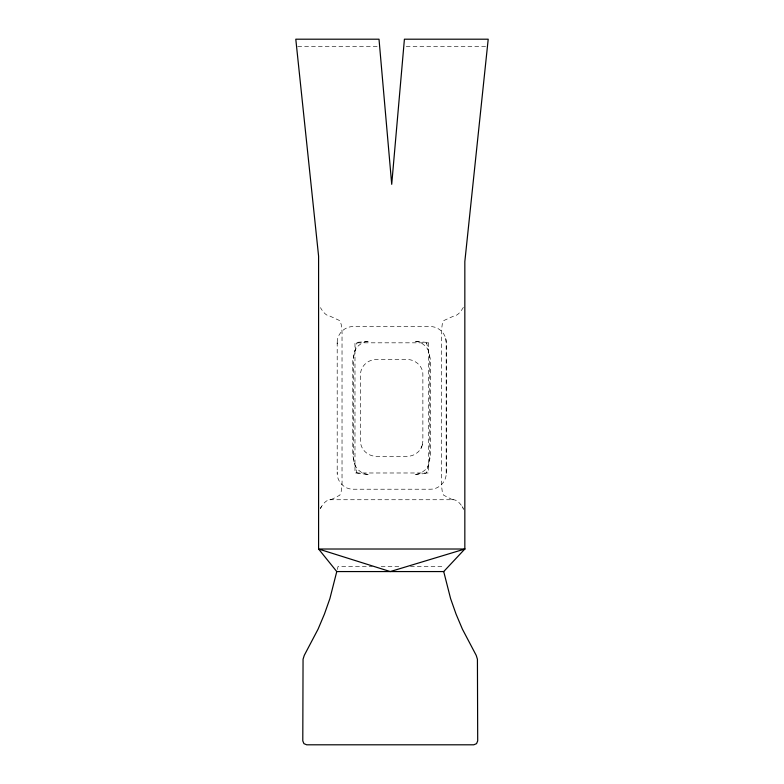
<?xml version="1.0" encoding="UTF-8"?>
<svg xmlns="http://www.w3.org/2000/svg" width="784" height="784" viewBox="0 0 784 784"><rect width="100%" height="100%" fill="white"/><g stroke="black" fill="none" stroke-linecap="round" stroke-linejoin="round"><path stroke-width="0.59" stroke-dasharray="3.92 2.94" d="M337.198 472.791L337.198 471.919M337.198 343.833L337.198 343.01M446.233 473.448L446.233 342.353C446.282 333.935 438.932 326.536 430.504 326.585L352.927 326.585C344.431 326.536 337.061 334.033 337.198 342.51M445.694 338.276L446.233 342.52L446.233 473.281C446.37 481.768 439.001 489.275 430.504 489.216L352.927 489.216C344.431 489.275 337.061 481.778 337.198 473.291M422.341 445.038L422.87 440.951L422.87 374.85C423.223 367.206 416.51 359.817 407.337 359.425L376.085 359.425C366.922 359.817 360.209 367.196 360.552 374.84L360.552 440.961C360.209 448.605 366.922 455.984 376.085 456.376L407.337 456.376C412.874 456.278 418.088 453.24 420.92 448.487C424.938 438.717 421.175 447.889 420.92 448.487M337.287 569.527L338.061 566.479L372.4 566.479M320.323 508.689L321.469 506.552A165.806 31.634 -90 0 1 330.966 499.751M320.46 508.238L321.469 506.552M426.192 343.363L426.584 342.824L430.641 360.493L430.641 455.308L426.584 472.987L426.192 472.438M357.23 472.448L356.847 472.987L352.78 455.308L352.78 360.483L356.847 342.824L357.23 343.363M330.966 499.731L339.815 495.194L341.187 491.539L341.971 485.022A12.956 2.47 -90 0 0 342.03 479.367L342.03 336.473A12.956 2.47 -90 0 0 341.971 330.819L341.187 324.302L339.815 320.646L329.897 316.099A164.983 31.478 -90 0 1 320.46 307.622M357.553 342.314L369.313 341.275L365.266 341.814L361.493 343.392L358.259 345.891A15.837 15.837 0 0 0 353.682 357.043L353.682 458.758A15.847 15.847 0 0 0 358.259 469.91L361.493 472.419L365.266 473.987L369.313 474.526L357.553 473.487M425.879 473.487L414.119 474.526L418.156 473.987L421.929 472.419L425.173 469.91A15.847 15.847 0 0 0 429.75 458.758L429.75 357.053A15.847 15.847 0 0 0 425.173 345.891L421.929 343.392L418.166 341.814L414.119 341.275L425.879 342.314M297.763 46.305L378.417 46.305M406.21 46.305L486.247 46.305M329.897 499.741L453.632 499.741M381.181 566.479L399.301 566.479M410.444 566.479L442.421 566.479L442.94 568.518M452.554 499.731L443.626 495.194L442.245 491.539L441.451 485.022A12.946 2.489 90 0 1 441.392 479.367L441.392 336.473A12.946 2.489 90 0 1 441.451 330.819L442.245 324.302L443.626 320.646L453.632 316.099A165.081 31.781 90 0 0 464.177 305.77M452.554 499.751A165.914 31.938 90 0 1 462.139 506.542L463.168 508.238M462.139 506.552L463.756 509.492M337.198 342.353L337.198 473.448M428.319 342.824L428.319 472.987L354.976 472.987L354.976 342.824L428.319 342.824"/><path stroke-width="1.18" d="M336.767 571.565L329.897 598.574L324.429 614.088L318.069 629.16L304.28 655.346L303.055 659.217L302.791 740.89L303.937 743.653L306.711 744.8L473.771 744.8L476.545 743.653L477.701 740.89L477.427 659.217L476.202 655.346L462.413 629.16L456.053 614.088L450.584 598.574L443.715 571.565L464.834 549.016L464.834 261.552L488.207 39.2L404.407 39.2L391.716 184.328L379.015 39.2L295.793 39.2L318.588 256.103L318.588 549.016L336.767 571.565L443.715 571.565M464.834 549.016L390.246 571.565L318.588 549.016L464.834 549.016"/></g></svg>
